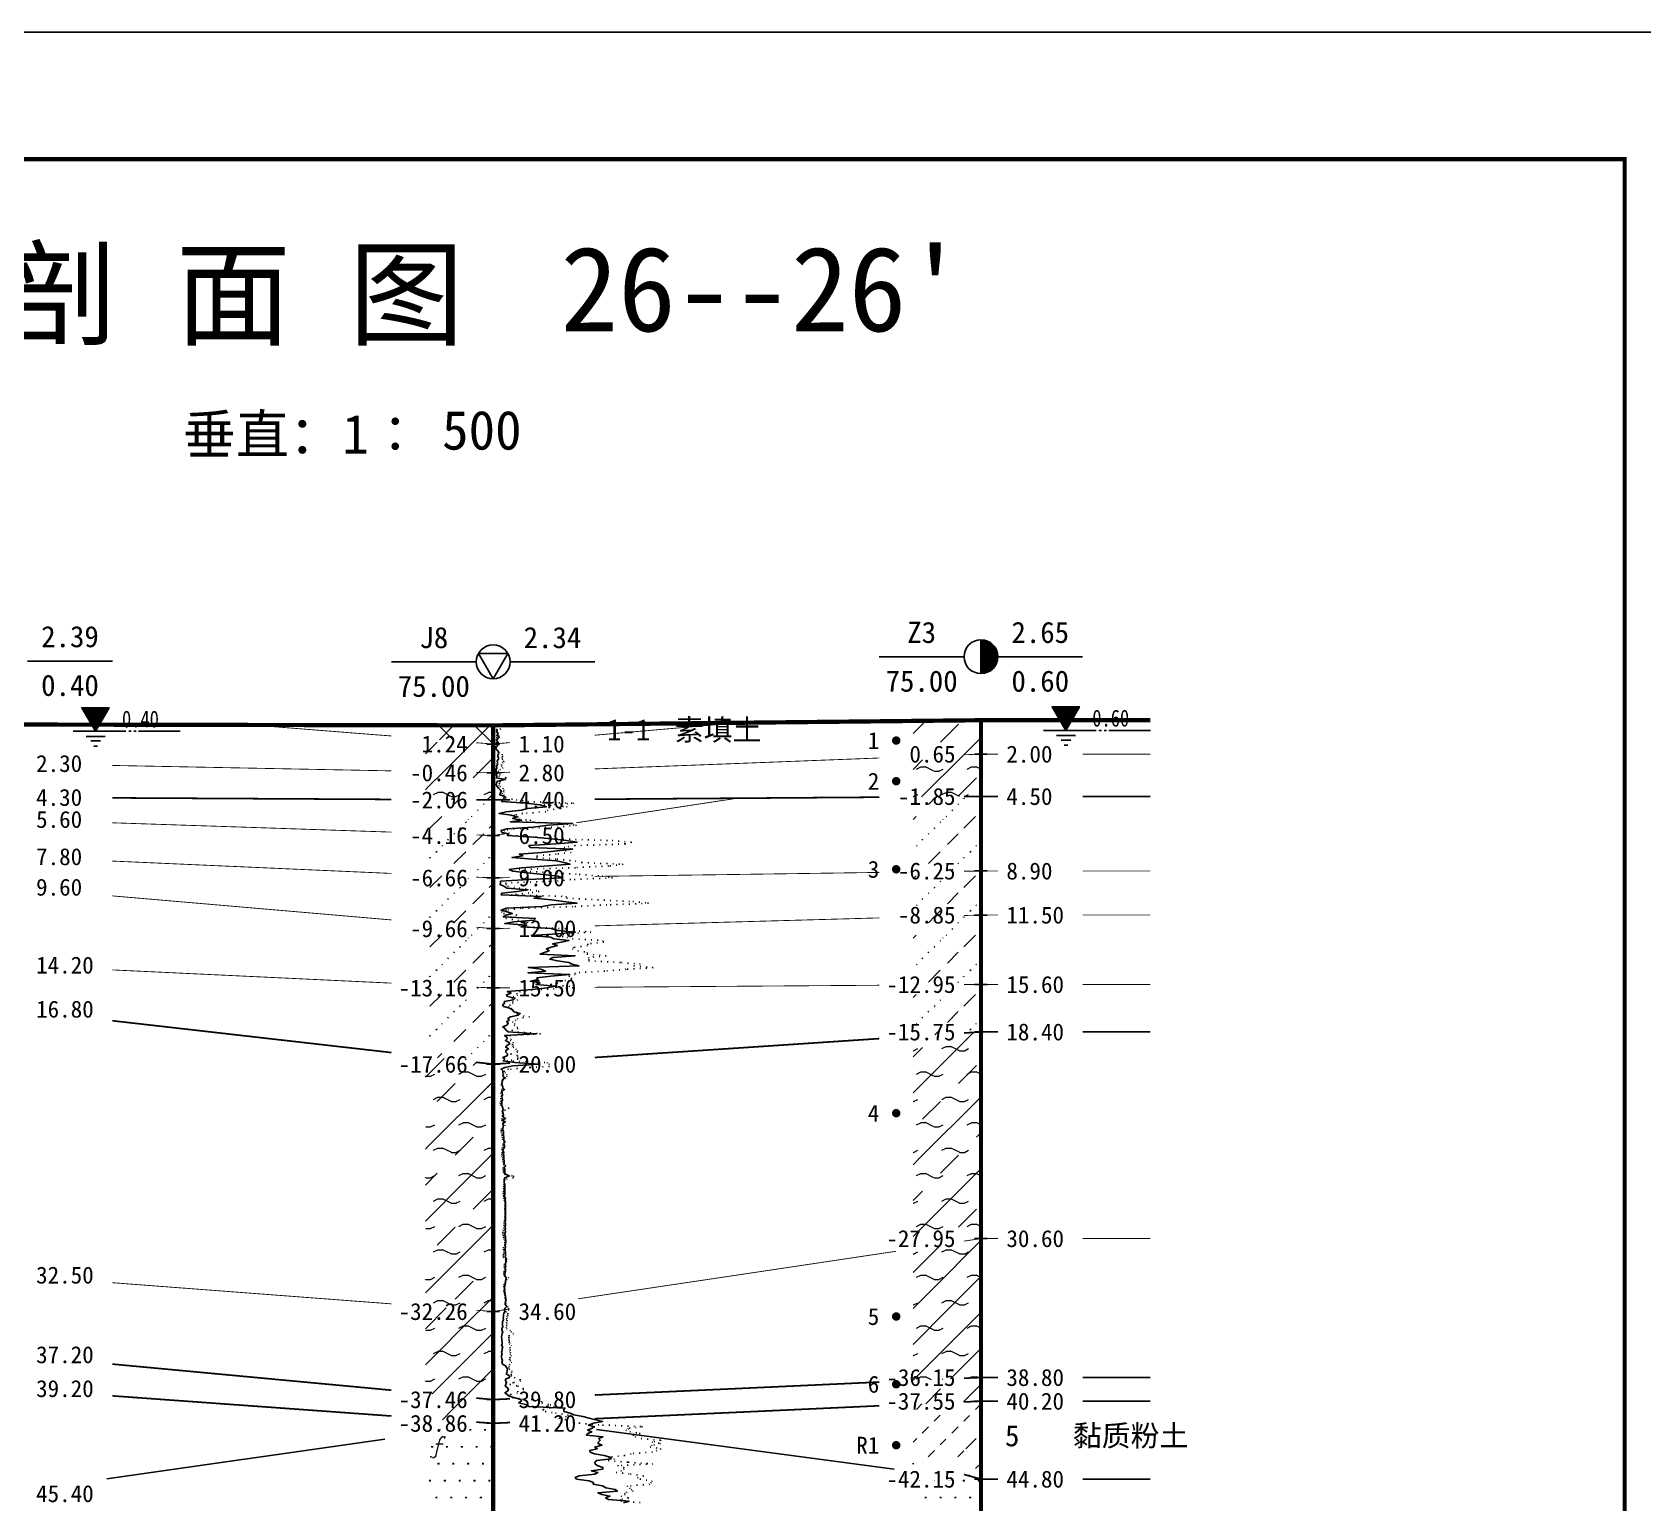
# Model space of a CAD drawing. Extents: x -37 to 3540, y -1485 to 297.
# Drawn here: x 1014.7 to 1204.7, y -1064.6 to -891 of the extents above; entities that cross this region are included whole.
import ezdxf
from ezdxf.enums import TextEntityAlignment as Align

# ---------------------------------------------------------------- set-up
doc = ezdxf.new("R2010")
doc.units = 0
doc.linetypes.add('DOT', pattern=[6.35, 0, -6.35])
doc.layers.get('0').update_dxf_attribs({"linetype": 'CONTINUOUS'})
for name, color, linetype in [('CURVE', 200, 'CONTINUOUS'), ('FRAME', 7, 'CONTINUOUS'), ('HOLE', 41, 'CONTINUOUS'), ('SAMPLE', 1, 'CONTINUOUS'), ('STRATUM', 241, 'CONTINUOUS')]:
    doc.layers.add(name, color=color, linetype=linetype)
doc.layers.add('HATCH', color=7, linetype='CONTINUOUS', lineweight=13)
doc.styles.add('ST', font='')
doc.styles.get('ST').set_extended_font_data('SimSun')
pattern_1 = [(45, (802.61, -1188), (-4.24264, 4.24264), [10, 0]), (45, (803.671, -1191.182), (-2.12132, 6.36396), [3, -3])]
pattern_2 = [(45, (802.61, -1188), (-4.24264, 4.24264), [10, 0]), (45, (803.671, -1191.182), (-2.12132, 6.36396), [3, -3]), (26.565, (803.6844, -1188.2536), (5.999823, 5.999812), [0.567, -12.849]), (0, (803.1174, -1188.2536), (0, 6), [0.567, -5.433]), (26.565, (801.029, -1188), (5.999823, 5.999812), [0.567, -12.849]), (0, (801.536, -1187.7464), (0, 6), [0.567, -5.433]), (153.435, (803.1174, -1188.2536), (-5.999818, -5e-06), [1.134, -12.2826]), (26.565, (806.6844, -1185.2536), (5.999823, 5.999812), [0.567, -12.849]), (0, (806.1174, -1185.2536), (0, 6), [0.567, -5.433]), (26.565, (804.029, -1185), (5.999823, 5.999812), [0.567, -12.849]), (0, (804.536, -1184.7464), (0, 6), [0.567, -5.433]), (153.435, (806.1174, -1185.2536), (-5.999818, -5e-06), [1.134, -12.2826])]
pattern_3 = [(45, (802.61, -1188), (-7e-07, 6.99998), [1.97196, -7.92754]), (45, (805.423, -1185.171), (-7e-07, 6.99998), [1.99367, -7.90583]), (45, (807.6777, -1182.918), (-7e-07, 6.99998), [1.81361, -8.08588]), (26.56505, (802.6102, -1184.5), (7, 7), [0.0965, -15.55598]), (36.8699, (803.3102, -1183.8), (7, 7), [0.19775, -34.80225]), (315, (806.11, -1181.024), (6.99998, 1e-06), [0.03305, -9.86644]), (26.56505, (806.1102, -1188), (7, 7), [0.14475, -15.50773]), (26.56505, (806.8102, -1187.3), (7, 7), [0.10528, -15.5472]), (90, (807.16, -1186.95), (-7, -5e-07), [0.02877, -6.97123]), (26.56505, (807.5102, -1186.6), (7, 7), [0.09101, -31.21394]), (36.8699, (808.2102, -1185.9), (7, 7), [0.11069, -34.88931]), (45, (808.91, -1185.2), (-2e-07, 6.99998), [0.10911, -9.79038]), (315, (809.5244, -1184.452), (6.99998, 1e-06), [0.03305, -9.86644]), (36.8699, (804.0102, -1183.1), (7, 7), [0.10224, -34.89776]), (53.1301, (804.7102, -1182.4), (14, 21), [0.13438, -34.86562]), (53.1301, (805.4102, -1181.7), (14, 21), [0.12625, -34.87375])]
pattern_4 = [(45, (802.6102, -1188), (-2.12132, 2.12132), [10, 0]), (26.565, (803.6844, -1188.2536), (5.999823, 5.999812), [0.567, -12.849]), (0, (803.1174, -1188.2536), (0, 6), [0.567, -5.433]), (26.565, (801.029, -1188), (5.999823, 5.999812), [0.567, -12.849]), (0, (801.536, -1187.7464), (0, 6), [0.567, -5.433]), (153.435, (803.1174, -1188.2536), (-5.999818, -5e-06), [1.134, -12.2826]), (26.565, (806.6844, -1185.2536), (5.999823, 5.999812), [0.567, -12.849]), (0, (806.1174, -1185.2536), (0, 6), [0.567, -5.433]), (26.565, (804.029, -1185), (5.999823, 5.999812), [0.567, -12.849]), (0, (804.536, -1184.7464), (0, 6), [0.567, -5.433]), (153.435, (806.1174, -1185.2536), (-5.999818, -5e-06), [1.134, -12.2826])]
pattern_5 = [(82.875, (801.7756, -1189.206), (0.0003693, 10.0001764), [0.0893, -80.5337]), (143.13, (801.8767, -1189.2818), (-29.999964, 20.000054), [0.12627, -49.87373]), (172.875, (802.0538, -1189.304), (-70.0002457, 9.9996603), [0.17857, -80.44443]), (206.565, (802.2323, -1189.2147), (-9.999705, -9.999687), [0.19954, -22.16046]), (243.435, (802.3215, -1189.0363), (9e-06, -9.999696), [0.19954, -22.16146]), (255.964, (802.4108, -1188.679), (-0.0002, -9.999501), [0.36813, -40.86287]), (255.964, (802.7209, -1187.439), (-0.0002, -9.999501), [1.27838, -39.95262]), (255.964, (802.7894, -1187.165), (-0.0002, -9.999501), [0.28235, -40.94865]), (216.87, (802.9796, -1186.9108), (-9.999982, -10.000018), [0.12627, -49.87373]), (243.435, (802.8786, -1186.9865), (9e-06, -9.999696), [0.19954, -22.16146]), (206.565, (803.158, -1186.8215), (-9.999705, -9.999687), [0.19954, -22.16046]), (172.875, (803.3353, -1186.8437), (-70.0002457, 9.9996603), [0.17857, -80.44443]), (143.13, (803.4363, -1186.9194), (-29.999964, 20.000054), [0.12627, -49.87373]), (82.875, (803.4252, -1187.008), (0.0003693, 10.0001764), [0.0893, -80.5337]), (0, (802.281, -1187.66), (0, 10), [0.89286, -9.10714]), (0, (802.6352, -1188), (1, 2), [0, -1.75]), (0, (802.6102, -1187.975), (1, 2), [0, -1.75]), (0, (802.6102, -1188), (1, 2), [0, -1.75]), (0, (802.5852, -1188), (1, 2), [0, -1.75]), (0, (802.6102, -1188.025), (1, 2), [0, -1.75])]

# ---------------------------------------------------------------- blocks, each defined once
blk = doc.blocks.new('图头_剖面图A3')
at = {"style": 'ST'}
for s, height, p in [('工 程 地 质 剖 面 图', 10, (-15.09, 10.79)), ('比例尺：水平：1∶            垂直：1∶', 4.6, (-11.5, -5.76))]:
    blk.add_text(s, height=height, dxfattribs=at).set_placement(p, align=Align.MIDDLE_CENTER)
for tag, height, p in [('01_剖面号', 10, (64.41, 11.39)), ('02_横向比例', 4.6, (-18.82, -5.99)), ('03＿纵向比例', 4.6, (50.43, -5.28))]:
    blk.add_attdef(tag, text='', height=height, dxfattribs=at).set_placement(p, align=Align.MIDDLE_LEFT)
blk = doc.blocks.new('H_cpt_hole')
for p, q in [((-1.73, 1), (1.73, 1)), ((0, -2), (-1.73, 1)), ((1.73, 1), (0, -2))]:
    blk.add_line(p, q)
blk.add_circle((0, 0), 2)
blk = doc.blocks.new('H_sam_hole')
blk.add_line((0, 2), (0, -2))
at = {"const_width": 2}
blk.add_lwpolyline([(0, -1, 0.414214), (1, 0, 0.414214), (0, 1, 1)], format="xyb", dxfattribs=at)
blk.add_circle((0, 0), 2)
blk = doc.blocks.new('SampleSoilUndisturbed')
at = {"const_width": 0.5}
blk.add_lwpolyline([(-0.25, 0, 1), (0.25, 0, 1)], format="xyb", close=True, dxfattribs=at)
blk = doc.blocks.new('Gwl')
blk.add_lwpolyline([(0, 0, 0, 3.22, 0), (0, 2.79, 3.22, 3.22, 0)], format="xyseb")
blk.add_lwpolyline([(0, 0), (1.61, 2.79), (-1.61, 2.79)], close=True)
for points in [[(-2.63, 0), (3.61, 0)], [(3.93, 0), (4.21, 0)], [(4.53, 0), (4.8, 0)], [(5.09, 0), (9.99, 0)], [(-1.09, -0.61), (1.16, -0.61)], [(-0.54, -1.14), (0.61, -1.14)], [(-0.19, -1.74), (0.26, -1.74)]]:
    blk.add_lwpolyline(points)
at = {"style": 'ST', "width": 0.8}
blk.add_attdef('*GWL', (3.14, 0.45), '', height=2, dxfattribs=at)

msp = doc.modelspace()

# ---------------------------------------------------------------- hatches: boundary and pattern name
at = {"layer": 'HATCH'}
h = msp.add_hatch(dxfattribs=at)
h.set_pattern_fill('STT', color=50, style=0)
h.set_pattern_definition([(45, (802.6102, -1188), (-2.12132, 2.12132), [10, 0]), (135, (802.6102, -1188), (-2.12132, -2.12132), [10, 0])])
h.paths.add_polyline_path([(1069.07, -972.84), (1061.07, -972.83), (1061.07, -974.41), (1069.07, -975.04)])
h.paths.add_polyline_path([(1059.87, -976.53), (1066.56, -976.53), (1066.56, -973.61), (1059.87, -973.61)], flags=9)
h = msp.add_hatch(dxfattribs=at)
h.set_pattern_fill('FZNT', color=32, style=0)
h.set_pattern_definition(pattern_1)
h.paths.add_polyline_path([(1126.64, -972.23), (1118.64, -972.32), (1118.64, -976.54), (1126.64, -976.23)])
h.paths.add_polyline_path([(1117.43, -977.72), (1124.13, -977.72), (1124.13, -974.79), (1117.43, -974.79)], flags=9)
h = msp.add_hatch(dxfattribs=at)
h.set_pattern_fill('FZNT', color=32, style=0)
h.set_pattern_definition(pattern_1)
h.paths.add_polyline_path([(1069.07, -975.04), (1061.07, -974.41), (1061.07, -978.29), (1069.07, -978.44)])
h.paths.add_polyline_path([(1058.43, -979.93), (1066.56, -979.93), (1066.56, -977), (1058.43, -977)], flags=9)
h.paths.add_polyline_path([(1059.87, -976.53), (1066.56, -976.53), (1066.56, -973.61), (1059.87, -973.61)], flags=9)
h = msp.add_hatch(dxfattribs=at)
h.set_pattern_fill('YNFNT', color=251, style=0)
h.set_pattern_definition(pattern_2)
h.paths.add_polyline_path([(1126.64, -976.23), (1118.64, -976.54), (1118.64, -981.29), (1126.64, -981.23)])
h.paths.add_polyline_path([(1116, -982.72), (1124.13, -982.72), (1124.13, -979.79), (1116, -979.79)], flags=9)
h.paths.add_polyline_path([(1117.43, -977.72), (1124.13, -977.72), (1124.13, -974.79), (1117.43, -974.79)], flags=9)
h = msp.add_hatch(dxfattribs=at)
h.set_pattern_fill('YNFNT', color=251, style=0)
h.set_pattern_definition(pattern_2)
h.paths.add_polyline_path([(1069.07, -978.44), (1061.07, -978.29), (1061.07, -981.6), (1069.07, -981.64)])
h.paths.add_polyline_path([(1058.43, -983.13), (1066.56, -983.13), (1066.56, -980.2), (1058.43, -980.2)], flags=9)
h.paths.add_polyline_path([(1058.43, -979.93), (1066.56, -979.93), (1066.56, -977), (1058.43, -977)], flags=9)
h = msp.add_hatch(dxfattribs=at)
h.set_pattern_fill('SZFT', color=52, style=0)
h.set_pattern_definition(pattern_3)
h.paths.add_polyline_path([(1069.07, -981.64), (1061.07, -981.6), (1061.07, -985.58), (1069.07, -985.84)])
h.paths.add_polyline_path([(1058.43, -987.33), (1066.56, -987.33), (1066.56, -984.4), (1058.43, -984.4)], flags=9)
h.paths.add_polyline_path([(1058.43, -983.13), (1066.56, -983.13), (1066.56, -980.2), (1058.43, -980.2)], flags=9)
h = msp.add_hatch(dxfattribs=at)
h.set_pattern_fill('SZFT', color=52, style=0)
h.set_pattern_definition(pattern_3)
h.paths.add_polyline_path([(1126.64, -981.23), (1118.64, -981.29), (1118.64, -990.14), (1126.64, -990.03)])
h.paths.add_polyline_path([(1116, -991.52), (1124.13, -991.52), (1124.13, -988.59), (1116, -988.59)], flags=9)
h.paths.add_polyline_path([(1116, -982.72), (1124.13, -982.72), (1124.13, -979.79), (1116, -979.79)], flags=9)
h = msp.add_hatch(dxfattribs=at)
h.set_pattern_fill('SZFT', color=52, style=0)
h.set_pattern_definition(pattern_3)
h.paths.add_polyline_path([(1069.07, -985.84), (1061.07, -985.58), (1061.07, -990.49), (1069.07, -990.84)])
h.paths.add_polyline_path([(1058.43, -992.33), (1066.56, -992.33), (1066.56, -989.4), (1058.43, -989.4)], flags=9)
h.paths.add_polyline_path([(1058.43, -987.33), (1066.56, -987.33), (1066.56, -984.4), (1058.43, -984.4)], flags=9)
h = msp.add_hatch(dxfattribs=at)
h.set_pattern_fill('SZFT', color=52, style=0)
h.set_pattern_definition(pattern_3)
h.paths.add_polyline_path([(1069.07, -990.84), (1061.07, -990.49), (1061.07, -996.15), (1069.07, -996.84)])
h.paths.add_polyline_path([(1058.43, -998.33), (1066.56, -998.33), (1066.56, -995.4), (1058.43, -995.4)], flags=9)
h.paths.add_polyline_path([(1058.43, -992.33), (1066.56, -992.33), (1066.56, -989.4), (1058.43, -989.4)], flags=9)
h = msp.add_hatch(dxfattribs=at)
h.set_pattern_fill('SZFT', color=52, style=0)
h.set_pattern_definition(pattern_3)
h.paths.add_polyline_path([(1126.64, -990.03), (1118.64, -990.14), (1118.64, -995.45), (1126.64, -995.23)])
h.paths.add_polyline_path([(1116, -996.72), (1124.13, -996.72), (1124.13, -993.79), (1116, -993.79)], flags=9)
h.paths.add_polyline_path([(1116, -991.52), (1124.13, -991.52), (1124.13, -988.59), (1116, -988.59)], flags=9)
h = msp.add_hatch(dxfattribs=at)
h.set_pattern_fill('SZFT', color=52, style=0)
h.set_pattern_definition(pattern_3)
h.paths.add_polyline_path([(1126.64, -995.23), (1118.64, -995.45), (1118.64, -1003.49), (1126.64, -1003.43)])
h.paths.add_polyline_path([(1114.57, -1004.92), (1124.13, -1004.92), (1124.13, -1001.99), (1114.57, -1001.99)], flags=9)
h.paths.add_polyline_path([(1116, -996.72), (1124.13, -996.72), (1124.13, -993.79), (1116, -993.79)], flags=9)
h = msp.add_hatch(dxfattribs=at)
h.set_pattern_fill('SZFT', color=52, style=0)
h.set_pattern_definition(pattern_3)
h.paths.add_polyline_path([(1069.07, -996.84), (1061.07, -996.15), (1061.07, -1003.46), (1069.07, -1003.84)])
h.paths.add_polyline_path([(1057, -1005.33), (1066.56, -1005.33), (1066.56, -1002.4), (1057, -1002.4)], flags=9)
h.paths.add_polyline_path([(1058.43, -998.33), (1066.56, -998.33), (1066.56, -995.4), (1058.43, -995.4)], flags=9)
h = msp.add_hatch(dxfattribs=at)
h.set_pattern_fill('SZFT', color=52, style=0)
h.set_pattern_definition(pattern_3)
h.paths.add_polyline_path([(1069.07, -1003.84), (1061.07, -1003.46), (1061.07, -1011.93), (1069.07, -1012.84)])
h.paths.add_polyline_path([(1057, -1014.33), (1066.56, -1014.33), (1066.56, -1011.4), (1057, -1011.4)], flags=9)
h.paths.add_polyline_path([(1057, -1005.33), (1066.56, -1005.33), (1066.56, -1002.4), (1057, -1002.4)], flags=9)
h = msp.add_hatch(dxfattribs=at)
h.set_pattern_fill('SZFT', color=52, style=0)
h.set_pattern_definition(pattern_3)
h.paths.add_polyline_path([(1126.64, -1003.43), (1118.64, -1003.49), (1118.64, -1009.56), (1126.64, -1009.03)])
h.paths.add_polyline_path([(1114.58, -1010.52), (1124.13, -1010.52), (1124.13, -1007.6), (1114.58, -1007.6)], flags=9)
h.paths.add_polyline_path([(1114.57, -1004.92), (1124.13, -1004.92), (1124.13, -1001.99), (1114.57, -1001.99)], flags=9)
h = msp.add_hatch(dxfattribs=at)
h.set_pattern_fill('YNFNT', color=251, style=0)
h.set_pattern_definition(pattern_2)
h.paths.add_polyline_path([(1126.64, -1009.03), (1118.64, -1009.56), (1118.64, -1034.63), (1126.64, -1033.43)])
h.paths.add_polyline_path([(1114.57, -1034.92), (1124.13, -1034.92), (1124.13, -1031.99), (1114.57, -1031.99)], flags=9)
h.paths.add_polyline_path([(1114.58, -1010.52), (1124.13, -1010.52), (1124.13, -1007.6), (1114.58, -1007.6)], flags=9)
h = msp.add_hatch(dxfattribs=at)
h.set_pattern_fill('YNFNT', color=251, style=0)
h.set_pattern_definition(pattern_2)
h.paths.add_polyline_path([(1069.07, -1012.84), (1061.07, -1011.93), (1061.07, -1041.44), (1069.07, -1042.04)])
h.paths.add_polyline_path([(1057, -1043.53), (1066.56, -1043.53), (1066.56, -1040.6), (1057, -1040.6)], flags=9)
h.paths.add_polyline_path([(1057, -1014.33), (1066.56, -1014.33), (1066.56, -1011.4), (1057, -1011.4)], flags=9)
h = msp.add_hatch(dxfattribs=at)
h.set_pattern_fill('YNNT', color=251, style=0)
h.set_pattern_definition(pattern_4)
h.paths.add_polyline_path([(1126.64, -1033.43), (1118.64, -1034.63), (1118.64, -1050.19), (1126.64, -1049.83)])
h.paths.add_polyline_path([(1114.57, -1051.32), (1124.13, -1051.32), (1124.13, -1048.39), (1114.57, -1048.39)], flags=9)
h.paths.add_polyline_path([(1114.57, -1034.92), (1124.13, -1034.92), (1124.13, -1031.99), (1114.57, -1031.99)], flags=9)
h = msp.add_hatch(dxfattribs=at)
h.set_pattern_fill('YNNT', color=251, style=0)
h.set_pattern_definition(pattern_4)
h.paths.add_polyline_path([(1069.07, -1042.04), (1061.07, -1041.44), (1061.07, -1051.7), (1069.07, -1052.44)])
h.paths.add_polyline_path([(1057, -1053.93), (1066.56, -1053.93), (1066.56, -1051), (1057, -1051)], flags=9)
h.paths.add_polyline_path([(1057, -1043.53), (1066.56, -1043.53), (1066.56, -1040.6), (1057, -1040.6)], flags=9)
h = msp.add_hatch(dxfattribs=at)
h.set_pattern_fill('FZNT', color=32, style=0)
h.set_pattern_definition(pattern_1)
h.paths.add_polyline_path([(1126.64, -1049.83), (1118.64, -1050.19), (1118.64, -1052.99), (1126.64, -1052.63)])
h.paths.add_polyline_path([(1114.57, -1054.12), (1124.13, -1054.12), (1124.13, -1051.19), (1114.57, -1051.19)], flags=9)
h.paths.add_polyline_path([(1114.57, -1051.32), (1124.13, -1051.32), (1124.13, -1048.39), (1114.57, -1048.39)], flags=9)
h = msp.add_hatch(dxfattribs=at)
h.set_pattern_fill('FZNT', color=32, style=0)
h.set_pattern_definition(pattern_1)
h.paths.add_polyline_path([(1069.07, -1052.44), (1061.07, -1051.7), (1061.07, -1054.67), (1069.07, -1055.24)])
h.paths.add_polyline_path([(1057, -1056.73), (1066.56, -1056.73), (1066.56, -1053.8), (1057, -1053.8)], flags=9)
h.paths.add_polyline_path([(1057, -1053.93), (1066.56, -1053.93), (1066.56, -1051), (1057, -1051)], flags=9)
h = msp.add_hatch(dxfattribs=at)
h.set_pattern_fill('NZFT', color=52, style=0)
h.set_pattern_definition([(45, (802.61, -1188), (-6e-07, 6.99998), [0.9473, -8.9522]), (45, (804.01, -1186.6), (-6e-07, 6.99998), [0.9869, -8.9126]), (45, (805.41, -1185.2), (-6e-07, 6.99998), [1.06018, -8.83931]), (45, (806.81, -1183.8), (-6e-07, 6.99998), [0.94918, -8.95032]), (45, (808.21, -1182.4), (-6e-07, 6.99998), [1.0365, -8.863]), (45, (806.11, -1188), (-6e-07, 6.99998), [1.01335, -8.88615]), (45, (807.51, -1186.6), (-6e-07, 6.99998), [1.07896, -12.12037]), (45, (808.91, -1185.2), (-6e-07, 6.99998), [0.99882, -8.90067]), (45, (803.31, -1183.8), (-4e-07, 6.99998), [1.05533, -8.84416]), (45, (804.71, -1182.4), (-4e-07, 6.99998), [1.0365, -8.863])])
h.paths.add_polyline_path([(1126.64, -1052.63), (1118.64, -1052.99), (1118.64, -1059.64), (1126.64, -1061.83)])
h.paths.add_polyline_path([(1123.74, -1058.74), (1139.69, -1058.74), (1139.69, -1053.8), (1123.74, -1053.8)], flags=9)
h.paths.add_polyline_path([(1114.58, -1063.32), (1124.13, -1063.32), (1124.13, -1060.4), (1114.58, -1060.4)], flags=9)
h.paths.add_polyline_path([(1114.57, -1054.12), (1124.13, -1054.12), (1124.13, -1051.19), (1114.57, -1051.19)], flags=9)
h = msp.add_hatch(dxfattribs=at)
h.set_pattern_fill('FS', color=142, style=0)
h.set_pattern_definition(pattern_5)
h.paths.add_polyline_path([(1069.07, -1055.24), (1061.07, -1054.67), (1061.07, -1078.93), (1069.07, -1078.24)])
h.paths.add_polyline_path([(1057, -1079.73), (1066.56, -1079.73), (1066.56, -1076.8), (1057, -1076.8)], flags=9)
h.paths.add_polyline_path([(1057, -1056.73), (1066.56, -1056.73), (1066.56, -1053.8), (1057, -1053.8)], flags=9)
h = msp.add_hatch(dxfattribs=at)
h.set_pattern_fill('FS', color=142, style=0)
h.set_pattern_definition(pattern_5)
h.paths.add_polyline_path([(1126.64, -1061.83), (1118.64, -1059.64), (1118.64, -1078.23), (1126.64, -1078.23)])
h.paths.add_polyline_path([(1114.57, -1079.72), (1124.13, -1079.72), (1124.13, -1076.79), (1114.57, -1076.79)], flags=9)
h.paths.add_polyline_path([(1114.58, -1063.32), (1124.13, -1063.32), (1124.13, -1060.4), (1114.58, -1060.4)], flags=9)

# ---------------------------------------------------------------- linework, layer by layer
at = {"layer": 'CURVE', "color": 30, "linetype": 'Continuous'}
msp.add_lwpolyline([(1069.54, -973.24), (1069.48, -973.44), (1069.53, -973.64), (1069.68, -973.84), (1069.49, -974.04), (1069.81, -974.24), (1069.63, -974.44), (1069.45, -974.64), (1069.64, -974.84), (1069.8, -975.04), (1069.58, -975.24), (1069.28, -975.44), (1069.4, -975.64), (1069.61, -975.84), (1069.72, -976.04), (1069.69, -976.24), (1069.59, -976.44), (1069.72, -976.64), (1069.71, -976.84), (1069.56, -977.04), (1069.6, -977.24), (1069.58, -977.44), (1069.47, -977.64), (1069.51, -977.84), (1069.43, -978.04), (1069.41, -978.24), (1069.55, -978.44), (1069.43, -978.64), (1069.5, -978.84), (1069.46, -979.04), (1070.52, -979.24), (1069.58, -979.44), (1069.47, -979.64), (1069.44, -979.84), (1069.53, -980.04), (1069.71, -980.24), (1069.91, -980.44), (1070.04, -980.64), (1069.9, -980.84), (1069.86, -981.04), (1070.43, -981.24), (1070.33, -981.44), (1070.27, -981.64), (1070.09, -981.84), (1072.9, -982.04), (1074.62, -982.24), (1075.35, -982.44), (1073.13, -982.64), (1072.42, -982.84), (1070.62, -983.04), (1069.78, -983.24), (1071.2, -983.44), (1071.88, -983.64), (1071.36, -983.84), (1072.44, -984.04), (1071.11, -984.24), (1078.46, -984.44), (1075.61, -984.64), (1073.81, -984.84), (1070.67, -985.04), (1070.01, -985.24), (1070.04, -985.44), (1070.84, -985.64), (1070.74, -985.84), (1073.85, -986.04), (1075.96, -986.24), (1077.74, -986.44), (1078.97, -986.64), (1076.47, -986.84), (1073.3, -987.04), (1073.45, -987.24), (1078.47, -987.44), (1076.63, -987.64), (1074.77, -987.84), (1072.17, -988.04), (1072.57, -988.24), (1071.28, -988.44), (1073.74, -988.64), (1076.56, -988.84), (1077.43, -989.04), (1078.15, -989.24), (1075.59, -989.44), (1072.42, -989.64), (1070.97, -989.84), (1071.41, -990.04), (1073.07, -990.24), (1074.97, -990.44), (1076.69, -990.64), (1077.27, -990.84), (1073.28, -991.04), (1069.94, -991.24), (1069.93, -991.44), (1069.89, -991.64), (1070.32, -991.84), (1070.68, -992.04), (1073.17, -992.24), (1071.91, -992.44), (1070.11, -992.64), (1070.01, -992.84), (1074.77, -993.04), (1073.9, -993.24), (1075.96, -993.44), (1077.37, -993.64), (1078.97, -993.84), (1075.97, -994.04), (1074.84, -994.24), (1070.61, -994.44), (1070.01, -994.64), (1070.71, -994.84), (1071.33, -995.04), (1070.56, -995.24), (1070.26, -995.44), (1074.05, -995.64), (1073.87, -995.84), (1071.51, -996.04), (1070.44, -996.24), (1073.01, -996.44), (1072.37, -996.64), (1075.93, -996.84), (1076.7, -997.04), (1078.76, -997.24), (1076.68, -997.44), (1073.56, -997.64), (1075.82, -997.84), (1076.23, -998.04), (1078.03, -998.24), (1077.09, -998.44), (1076.09, -998.64), (1076.66, -998.84), (1075.91, -999.04), (1075.35, -999.24), (1075.67, -999.44), (1075.09, -999.64), (1074.6, -999.84), (1078.74, -1000.04), (1076.1, -1000.24), (1075.75, -1000.44), (1076.67, -1000.64), (1077.99, -1000.84), (1078.38, -1001.04), (1079.22, -1001.24), (1073.23, -1001.44), (1074.69, -1001.64), (1075.25, -1001.84), (1073.19, -1002.04), (1078.1, -1002.24), (1075.87, -1002.44), (1074.24, -1002.64), (1074.35, -1002.84), (1073.47, -1003.04), (1074.61, -1003.24), (1074.11, -1003.44), (1076.41, -1003.64), (1075.43, -1003.84), (1073.66, -1004.04), (1070.74, -1004.24), (1071.18, -1004.44), (1070.64, -1004.64), (1070.76, -1004.84), (1071.66, -1005.04), (1071.47, -1005.24), (1070.38, -1005.44), (1070.42, -1005.64), (1070.19, -1005.84), (1070.34, -1006.04), (1071, -1006.24), (1071.37, -1006.44), (1071.53, -1006.64), (1072.27, -1006.84), (1072.06, -1007.04), (1071.1, -1007.24), (1070.82, -1007.44), (1070.95, -1007.64), (1070.68, -1007.84), (1070.85, -1008.04), (1070.68, -1008.24), (1070.2, -1008.44), (1070.45, -1008.64), (1070.59, -1008.84), (1070.83, -1009.04), (1074.15, -1009.24), (1070.42, -1009.44), (1070.7, -1009.64), (1070.74, -1009.84), (1070.51, -1010.04), (1070.9, -1010.24), (1071.03, -1010.44), (1070.7, -1010.64), (1070.55, -1010.84), (1070.89, -1011.04), (1070.57, -1011.24), (1070.56, -1011.44), (1070.79, -1011.64), (1070.7, -1011.84), (1070.21, -1012.04), (1070.43, -1012.24), (1070.24, -1012.44), (1071.64, -1012.64), (1074.45, -1012.84), (1071.4, -1013.04), (1070.45, -1013.24), (1070, -1013.44), (1070.22, -1013.64), (1070.2, -1013.84), (1070.24, -1014.04), (1070.23, -1014.24), (1070.45, -1014.44), (1070.2, -1014.64), (1070.12, -1014.84), (1070.15, -1015.04), (1070.11, -1015.24), (1070.16, -1015.44), (1070.2, -1015.64), (1070.42, -1015.84), (1070.07, -1016.04), (1070.12, -1016.24), (1070.16, -1016.44), (1070.11, -1016.64), (1070.14, -1016.84), (1070.17, -1017.04), (1070.11, -1017.24), (1070.09, -1017.44), (1070.09, -1017.64), (1070.13, -1017.84), (1070.23, -1018.04), (1070.25, -1018.24), (1070.13, -1018.44), (1070.24, -1018.64), (1070.28, -1018.84), (1070.2, -1019.04), (1070.53, -1019.24), (1070.15, -1019.44), (1070.51, -1019.64), (1070.21, -1019.84), (1070.24, -1020.04), (1070.26, -1020.24), (1070.2, -1020.44), (1070.23, -1020.64), (1070.29, -1020.84), (1070.28, -1021.04), (1070.31, -1021.24), (1070.35, -1021.44), (1070.32, -1021.64), (1070.35, -1021.84), (1070.48, -1022.04), (1070.29, -1022.24), (1070.41, -1022.44), (1070.42, -1022.64), (1070.31, -1022.84), (1070.19, -1023.04), (1070.35, -1023.24), (1070.31, -1023.44), (1070.32, -1023.64), (1070.34, -1023.84), (1070.35, -1024.04), (1070.37, -1024.24), (1070.37, -1024.44), (1070.37, -1024.64), (1070.55, -1024.84), (1070.39, -1025.04), (1070.43, -1025.24), (1070.43, -1025.44), (1070.43, -1025.64), (1070.43, -1025.84), (1071, -1026.04), (1070.46, -1026.24), (1070.38, -1026.44), (1070.37, -1026.64), (1070.39, -1026.84), (1070.43, -1027.04), (1070.45, -1027.24), (1070.44, -1027.44), (1070.45, -1027.64), (1070.43, -1027.84), (1070.45, -1028.04), (1070.44, -1028.24), (1070.39, -1028.44), (1070.52, -1028.64), (1070.45, -1028.84), (1070.53, -1029.04), (1070.53, -1029.24), (1070.52, -1029.44), (1070.51, -1029.64), (1070.52, -1029.84), (1070.52, -1030.04), (1070.54, -1030.24), (1070.54, -1030.44), (1070.54, -1030.64), (1070.51, -1030.84), (1070.52, -1031.04), (1070.51, -1031.24), (1070.49, -1031.44), (1070.52, -1031.64), (1070.53, -1031.84), (1070.48, -1032.04), (1070.53, -1032.24), (1070.48, -1032.44), (1070.51, -1032.64), (1070.45, -1032.84), (1070.5, -1033.04), (1070.52, -1033.24), (1070.54, -1033.44), (1070.58, -1033.64), (1070.58, -1033.84), (1070.52, -1034.04), (1070.5, -1034.24), (1070.52, -1034.44), (1070.5, -1034.64), (1070.5, -1034.84), (1070.53, -1035.04), (1070.51, -1035.24), (1070.52, -1035.44), (1070.49, -1035.64), (1070.66, -1035.84), (1070.55, -1036.04), (1070.55, -1036.24), (1070.48, -1036.44), (1070.55, -1036.64), (1070.5, -1036.84), (1070.54, -1037.04), (1070.54, -1037.24), (1070.5, -1037.44), (1070.45, -1037.64), (1070.43, -1037.84), (1070.62, -1038.04), (1070.56, -1038.24), (1070.54, -1038.44), (1070.51, -1038.64), (1070.49, -1038.84), (1070.46, -1039.04), (1070.42, -1039.24), (1070.43, -1039.44), (1070.37, -1039.64), (1070.49, -1039.84), (1070.45, -1040.04), (1070.54, -1040.24), (1070.49, -1040.44), (1070.56, -1040.64), (1070.54, -1040.84), (1070.47, -1041.04), (1070.48, -1041.24), (1070.68, -1041.44), (1070.49, -1041.64), (1070.39, -1041.84), (1070.49, -1042.04), (1070.32, -1042.24), (1070.31, -1042.44), (1070.28, -1042.64), (1070.27, -1042.84), (1070.29, -1043.04), (1070.16, -1043.24), (1070.18, -1043.44), (1070.16, -1043.64), (1070.23, -1043.84), (1070.1, -1044.04), (1070.11, -1044.24), (1070.21, -1044.44), (1070.15, -1044.64), (1070.1, -1044.84), (1070.06, -1045.04), (1070.11, -1045.24), (1070.09, -1045.44), (1070.14, -1045.64), (1070.12, -1045.84), (1070.07, -1046.04), (1070.2, -1046.24), (1070.12, -1046.44), (1070.12, -1046.64), (1070.05, -1046.84), (1070.12, -1047.04), (1070.06, -1047.24), (1070.07, -1047.44), (1070.08, -1047.64), (1070.16, -1047.84), (1070.1, -1048.04), (1070.16, -1048.24), (1070.53, -1048.44), (1070.64, -1048.64), (1070.77, -1048.84), (1070.74, -1049.04), (1070.68, -1049.24), (1070.64, -1049.44), (1071.01, -1049.64), (1071, -1049.84), (1070.52, -1050.04), (1070.51, -1050.24), (1070.66, -1050.44), (1070.58, -1050.64), (1070.5, -1050.84), (1070.76, -1051.04), (1070.9, -1051.24), (1070.76, -1051.44), (1070.46, -1051.64), (1070.74, -1051.84), (1070.97, -1052.04), (1071.64, -1052.24), (1072.36, -1052.44), (1072.37, -1052.64), (1072.08, -1052.84), (1073.04, -1053.04), (1073.28, -1053.24), (1077.55, -1053.44), (1077.43, -1053.64), (1077.42, -1053.84), (1078.16, -1054.04), (1078.6, -1054.24), (1079.65, -1054.44), (1080.41, -1054.64), (1081.19, -1054.84), (1081.98, -1055.04), (1080.92, -1055.24), (1080.31, -1055.44), (1081.02, -1055.64), (1080.69, -1055.84), (1080.22, -1056.04), (1080.7, -1056.24), (1080.24, -1056.44), (1080.07, -1056.64), (1082.03, -1056.84), (1081.52, -1057.04), (1081.71, -1057.24), (1081.49, -1057.44), (1081.46, -1057.64), (1081.9, -1057.84), (1081.07, -1058.04), (1081.35, -1058.24), (1080.48, -1058.44), (1080.53, -1058.64), (1081.02, -1058.84), (1082.19, -1059.04), (1082.88, -1059.24), (1082.98, -1059.44), (1081.3, -1059.64), (1081.07, -1059.84), (1081.11, -1060.04), (1081.36, -1060.24), (1082.02, -1060.44), (1082.01, -1060.64), (1080.65, -1060.84), (1081.44, -1061.04), (1081.08, -1061.24), (1079.21, -1061.44), (1078.75, -1061.64), (1078.92, -1061.84), (1080.36, -1062.04), (1080.91, -1062.24), (1080.89, -1062.44), (1081.98, -1062.64), (1082.36, -1062.84), (1083.49, -1063.04), (1083.73, -1063.24), (1081.43, -1063.44), (1081.91, -1063.64), (1082.85, -1063.84), (1082.34, -1064.04), (1082.68, -1064.24), (1085.12, -1064.44), (1084.45, -1064.64)], dxfattribs=at)
at = {"layer": 'CURVE', "color": 100, "linetype": 'DOT', "ltscale": 0.1}
msp.add_lwpolyline([(1069.96, -973.24), (1069.62, -973.44), (1069.47, -973.64), (1069.56, -973.84), (1069.78, -974.04), (1069.52, -974.24), (1069.47, -974.44), (1069.54, -974.64), (1069.48, -974.84), (1069.43, -975.04), (1069.52, -975.24), (1069.47, -975.44), (1069.39, -975.64), (1069.66, -975.84), (1069.73, -976.04), (1070.12, -976.24), (1070.18, -976.44), (1070.14, -976.64), (1070.13, -976.84), (1070.34, -977.04), (1070.23, -977.24), (1070.07, -977.44), (1070.05, -977.64), (1070.26, -977.84), (1069.95, -978.04), (1069.67, -978.24), (1069.97, -978.44), (1069.91, -978.64), (1069.73, -978.84), (1070.64, -979.04), (1070.13, -979.24), (1069.91, -979.44), (1069.81, -979.64), (1069.74, -979.84), (1069.84, -980.04), (1070.2, -980.24), (1070.33, -980.44), (1070.35, -980.64), (1070.13, -980.84), (1070.28, -981.04), (1070.58, -981.24), (1070.51, -981.44), (1071.77, -981.64), (1073.15, -981.84), (1078.6, -982.04), (1075.07, -982.24), (1077.81, -982.44), (1076.99, -982.64), (1075.52, -982.84), (1075.29, -983.04), (1072.57, -983.24), (1071.52, -983.44), (1072.05, -983.64), (1071.44, -983.84), (1073.5, -984.04), (1072.99, -984.24), (1077.07, -984.44), (1078.9, -984.64), (1076.75, -984.84), (1071.54, -985.04), (1070.41, -985.24), (1070.16, -985.44), (1070.16, -985.64), (1071.09, -985.84), (1074.16, -986.04), (1076.58, -986.24), (1083.1, -986.44), (1085.43, -986.64), (1084.65, -986.84), (1078.74, -987.04), (1077.44, -987.24), (1078.35, -987.44), (1077.59, -987.64), (1078.28, -987.84), (1076.52, -988.04), (1074.27, -988.24), (1074.2, -988.44), (1076.62, -988.64), (1078.74, -988.84), (1079.51, -989.04), (1084.4, -989.24), (1082.71, -989.44), (1078.77, -989.64), (1072.13, -989.84), (1072.69, -990.04), (1075.84, -990.24), (1079.24, -990.44), (1081.92, -990.64), (1083.15, -990.84), (1078.22, -991.04), (1076.46, -991.24), (1070.56, -991.44), (1070.58, -991.64), (1070.78, -991.84), (1072.13, -992.04), (1073.42, -992.24), (1074.49, -992.44), (1073.29, -992.64), (1071.22, -992.84), (1077.68, -993.04), (1077.73, -993.24), (1081.41, -993.44), (1085.54, -993.64), (1087.4, -993.84), (1082.5, -994.04), (1078.49, -994.24), (1072.36, -994.44), (1070.64, -994.64), (1070.07, -994.84), (1070.3, -995.04), (1071.87, -995.24), (1071.23, -995.44), (1070.56, -995.64), (1071.97, -995.84), (1073.12, -996.04), (1073.05, -996.24), (1072.12, -996.44), (1073.11, -996.64), (1077.63, -996.84), (1077.74, -997.04), (1080.61, -997.24), (1078.14, -997.44), (1076.49, -997.64), (1077.8, -997.84), (1078.43, -998.04), (1081.98, -998.24), (1082.13, -998.44), (1080.24, -998.64), (1080.22, -998.84), (1078.61, -999.04), (1078.42, -999.24), (1079.06, -999.44), (1080.22, -999.64), (1080.14, -999.84), (1082.4, -1000.04), (1080.34, -1000.24), (1080.42, -1000.44), (1080.33, -1000.64), (1084.2, -1000.84), (1086.44, -1001.04), (1085.67, -1001.24), (1087.94, -1001.44), (1084.77, -1001.64), (1082.24, -1001.84), (1078.78, -1002.04), (1078.75, -1002.24), (1078.02, -1002.44), (1078.31, -1002.64), (1078.35, -1002.84), (1077.08, -1003.04), (1076.72, -1003.24), (1075.8, -1003.44), (1078.01, -1003.64), (1078.49, -1003.84), (1074.42, -1004.04), (1072.28, -1004.24), (1071.87, -1004.44), (1071.96, -1004.64), (1071.51, -1004.84), (1071.28, -1005.04), (1071.95, -1005.24), (1071.38, -1005.44), (1071.45, -1005.64), (1071.1, -1005.84), (1070.83, -1006.04), (1071.18, -1006.24), (1071.37, -1006.44), (1071.77, -1006.64), (1071.92, -1006.84), (1071.91, -1007.04), (1073.38, -1007.24), (1071.97, -1007.44), (1071.75, -1007.64), (1071.34, -1007.84), (1071.66, -1008.04), (1071.54, -1008.24), (1071.87, -1008.44), (1072.01, -1008.64), (1071.28, -1008.84), (1071.97, -1009.04), (1074.66, -1009.24), (1071.06, -1009.44), (1070.65, -1009.64), (1071.19, -1009.84), (1071.07, -1010.04), (1071.46, -1010.24), (1071.34, -1010.44), (1071.39, -1010.64), (1071.44, -1010.84), (1071.74, -1011.04), (1071.9, -1011.24), (1071.96, -1011.44), (1071.12, -1011.64), (1071.96, -1011.84), (1071.97, -1012.04), (1072.01, -1012.24), (1070.67, -1012.44), (1075.39, -1012.64), (1075.63, -1012.84), (1077.18, -1013.04), (1073.41, -1013.24), (1070.87, -1013.44), (1070.36, -1013.64), (1070.46, -1013.84), (1070.69, -1014.04), (1070.71, -1014.24), (1070.56, -1014.44), (1070.27, -1014.64), (1070.17, -1014.84), (1070.11, -1015.04), (1070, -1015.24), (1070.19, -1015.44), (1070.2, -1015.64), (1070.14, -1015.84), (1070.08, -1016.04), (1069.93, -1016.24), (1070.11, -1016.44), (1070.04, -1016.64), (1069.98, -1016.84), (1070, -1017.04), (1069.95, -1017.24), (1069.93, -1017.44), (1069.89, -1017.64), (1070.12, -1017.84), (1070.95, -1018.04), (1070.51, -1018.24), (1070.23, -1018.44), (1070.21, -1018.64), (1070.12, -1018.84), (1070.26, -1019.04), (1070.11, -1019.24), (1070.07, -1019.44), (1070.28, -1019.64), (1070.13, -1019.84), (1070.5, -1020.04), (1070.26, -1020.24), (1070.05, -1020.44), (1070.03, -1020.64), (1070, -1020.84), (1070.15, -1021.04), (1070.11, -1021.24), (1070.17, -1021.44), (1070.15, -1021.64), (1070.32, -1021.84), (1070.38, -1022.04), (1070.24, -1022.24), (1070.26, -1022.44), (1070.18, -1022.64), (1070.06, -1022.84), (1070.33, -1023.04), (1070.14, -1023.24), (1070.11, -1023.44), (1070.14, -1023.64), (1070.18, -1023.84), (1070.2, -1024.04), (1070.2, -1024.24), (1070.25, -1024.44), (1070.32, -1024.64), (1070.36, -1024.84), (1070.26, -1025.04), (1070.27, -1025.24), (1070.3, -1025.44), (1070.26, -1025.64), (1070.51, -1025.84), (1071.48, -1026.04), (1071.46, -1026.24), (1070.47, -1026.44), (1070.39, -1026.64), (1070.38, -1026.84), (1070.35, -1027.04), (1070.3, -1027.24), (1070.34, -1027.44), (1070.34, -1027.64), (1070.31, -1027.84), (1070.27, -1028.04), (1070.3, -1028.24), (1070.34, -1028.44), (1070.3, -1028.64), (1070.38, -1028.84), (1070.43, -1029.04), (1070.5, -1029.24), (1070.44, -1029.44), (1070.44, -1029.64), (1070.46, -1029.84), (1070.47, -1030.04), (1070.46, -1030.24), (1070.48, -1030.44), (1070.48, -1030.64), (1070.46, -1030.84), (1070.46, -1031.04), (1070.42, -1031.24), (1070.37, -1031.44), (1070.39, -1031.64), (1070.38, -1031.84), (1070.38, -1032.04), (1070.36, -1032.24), (1070.3, -1032.44), (1070.23, -1032.64), (1070.22, -1032.84), (1070.3, -1033.04), (1070.3, -1033.24), (1070.36, -1033.44), (1070.46, -1033.64), (1070.43, -1033.84), (1070.46, -1034.04), (1070.43, -1034.24), (1070.31, -1034.44), (1070.3, -1034.64), (1070.3, -1034.84), (1070.39, -1035.04), (1070.31, -1035.24), (1070.26, -1035.44), (1070.26, -1035.64), (1070.53, -1035.84), (1070.66, -1036.04), (1070.58, -1036.24), (1070.42, -1036.44), (1070.38, -1036.64), (1070.38, -1036.84), (1070.48, -1037.04), (1070.37, -1037.24), (1070.34, -1037.44), (1070.35, -1037.64), (1070.37, -1037.84), (1070.92, -1038.04), (1070.69, -1038.24), (1070.6, -1038.44), (1070.44, -1038.64), (1070.34, -1038.84), (1070.34, -1039.04), (1070.36, -1039.24), (1070.35, -1039.44), (1070.36, -1039.64), (1070.34, -1039.84), (1070.47, -1040.04), (1070.51, -1040.24), (1070.54, -1040.44), (1070.59, -1040.64), (1070.56, -1040.84), (1070.56, -1041.04), (1070.6, -1041.24), (1070.78, -1041.44), (1070.86, -1041.64), (1070.93, -1041.84), (1070.58, -1042.04), (1070.85, -1042.24), (1070.79, -1042.44), (1070.74, -1042.64), (1070.63, -1042.84), (1070.73, -1043.04), (1070.65, -1043.24), (1070.7, -1043.44), (1070.7, -1043.64), (1070.62, -1043.84), (1070.65, -1044.04), (1071.05, -1044.24), (1071.17, -1044.44), (1071.47, -1044.64), (1070.95, -1044.84), (1070.94, -1045.04), (1070.92, -1045.24), (1070.98, -1045.44), (1070.97, -1045.64), (1071.01, -1045.84), (1071.25, -1046.04), (1071.05, -1046.24), (1071.07, -1046.44), (1071.05, -1046.64), (1071.1, -1046.84), (1071.03, -1047.04), (1071.22, -1047.24), (1071.09, -1047.44), (1071.01, -1047.64), (1071.06, -1047.84), (1071.28, -1048.04), (1071.04, -1048.24), (1070.97, -1048.44), (1070.93, -1048.64), (1070.95, -1048.84), (1071.29, -1049.04), (1071.25, -1049.24), (1071.2, -1049.44), (1071.19, -1049.64), (1071.57, -1049.84), (1072.24, -1050.04), (1072.3, -1050.24), (1071.45, -1050.44), (1071.05, -1050.64), (1071.96, -1050.84), (1072.56, -1051.04), (1072.68, -1051.24), (1071.99, -1051.44), (1071.95, -1051.64), (1071.07, -1051.84), (1071.18, -1052.04), (1071.35, -1052.24), (1073.66, -1052.44), (1074.76, -1052.64), (1074.82, -1052.84), (1075.78, -1053.04), (1076.3, -1053.24), (1075.8, -1053.44), (1074.91, -1053.64), (1075.22, -1053.84), (1076.41, -1054.04), (1077.93, -1054.24), (1077.72, -1054.44), (1076.82, -1054.64), (1077.77, -1054.84), (1077.73, -1055.04), (1079.25, -1055.24), (1081.99, -1055.44), (1086.69, -1055.64), (1085.06, -1055.84), (1084.72, -1056.04), (1085.19, -1056.24), (1086.41, -1056.44), (1085.55, -1056.64), (1085.83, -1056.84), (1086.52, -1057.04), (1088.88, -1057.24), (1087.83, -1057.44), (1088.84, -1057.64), (1087.82, -1057.84), (1087.6, -1058.04), (1088.89, -1058.24), (1088.4, -1058.44), (1087.88, -1058.64), (1085.36, -1058.84), (1084.6, -1059.04), (1082.72, -1059.24), (1083.4, -1059.44), (1082.65, -1059.64), (1085.02, -1059.84), (1087.93, -1060.04), (1083.75, -1060.24), (1084.5, -1060.44), (1084.52, -1060.64), (1084.23, -1060.84), (1083.58, -1061.04), (1085.27, -1061.24), (1086.84, -1061.44), (1086.09, -1061.64), (1086.39, -1061.84), (1087.83, -1062.04), (1087.73, -1062.24), (1087.57, -1062.44), (1084.87, -1062.64), (1085.2, -1062.84), (1085.34, -1063.04), (1085.61, -1063.24), (1084.62, -1063.44), (1084.67, -1063.64), (1084.17, -1063.84), (1085.07, -1064.04), (1084.08, -1064.24), (1084.13, -1064.44), (1086.89, -1064.64)], dxfattribs=at)
at = {"layer": 'FRAME', "color": 245, "linetype": 'Continuous'}
msp.add_line((701.72, -891), (1414.49, -891), dxfattribs=at)
msp.add_lwpolyline([(802.61, -1188), (1222.61, -1188), (1222.61, -891), (802.61, -891)], close=True, dxfattribs=at)
at = {"layer": 'FRAME', "linetype": 'Continuous', "const_width": 0.5}
msp.add_lwpolyline([(822.61, -1173), (1202.61, -1173), (1202.61, -906), (822.61, -906)], close=True, dxfattribs=at)
at = {"layer": 'HOLE', "linetype": 'Continuous'}
for points in [[(1014.13, -965.24), (1024.13, -965.24)], [(1067.07, -965.34), (1057.07, -965.34)], [(1071.07, -965.34), (1081.07, -965.34)], [(1124.64, -964.73), (1114.64, -964.73)], [(1128.64, -964.73), (1138.64, -964.73)], [(1068.32, -975.04), (1069.82, -975.04)], [(1125.89, -976.23), (1127.39, -976.23)], [(1068.32, -978.44), (1069.82, -978.44)], [(1068.32, -981.64), (1069.82, -981.64)], [(1125.89, -981.23), (1127.39, -981.23)], [(1068.32, -985.84), (1069.82, -985.84)], [(1125.89, -990.03), (1127.39, -990.03)], [(1068.32, -990.84), (1069.82, -990.84)], [(1125.89, -995.23), (1127.39, -995.23)], [(1068.32, -996.84), (1069.82, -996.84)], [(1125.89, -1003.43), (1127.39, -1003.43)], [(1068.32, -1003.84), (1069.82, -1003.84)], [(1125.89, -1009.03), (1127.39, -1009.03)], [(1068.32, -1012.84), (1069.82, -1012.84)], [(1125.89, -1033.43), (1127.39, -1033.43)], [(1068.32, -1042.04), (1069.82, -1042.04)], [(1125.89, -1049.83), (1127.39, -1049.83)], [(1068.32, -1052.44), (1069.82, -1052.44)], [(1125.89, -1052.63), (1127.39, -1052.63)], [(1068.32, -1055.24), (1069.82, -1055.24)], [(1125.89, -1061.83), (1127.39, -1061.83)]]:
    msp.add_lwpolyline(points, dxfattribs=at)
at = {"layer": 'HOLE', "linetype": 'Continuous', "const_width": 0.5}
for points in [[(1069.07, -972.84), (1069.07, -1121.54)], [(1126.64, -972.23), (1126.64, -1122.23)]]:
    msp.add_lwpolyline(points, dxfattribs=at)
at = {"layer": 'STRATUM', "linetype": 'Continuous'}
for points, const_width in [([(878.58, -969.43), (898.58, -969.43), (955.14, -968.16), (1012.13, -972.74), (1069.07, -972.84), (1126.64, -972.23), (1146.64, -972.23)], 0.5), ([(1040.6, -972.79), (1054.84, -973.92), (1057.07, -974.09)], 0.1), ([(1081.07, -974), (1083.47, -973.79), (1097.86, -972.54)], 0.1), ([(1067.07, -974.89), (1069.07, -975.04), (1071.07, -974.87)], 0.1), ([(1081.07, -977.98), (1097.86, -977.34), (1114.64, -976.69)], 0.1), ([(1124.64, -976.31), (1126.64, -976.23), (1128.64, -976.23)], 0.1), ([(1138.64, -976.23), (1146.64, -976.23)], 0.1), ([(1024.13, -977.57), (1040.6, -977.89), (1057.07, -978.21)], 0.1), ([(1067.07, -978.41), (1069.07, -978.44), (1071.07, -978.37)], 0.1), ([(1024.13, -981.4), (1040.6, -981.49), (1057.07, -981.58)], 0.2), ([(1067.07, -981.63), (1069.07, -981.64), (1071.07, -981.63)], 0.2), ([(1078.87, -984.34), (1083.47, -983.64), (1097.86, -981.44)], 0.1), ([(1081.07, -981.56), (1097.86, -981.44), (1114.64, -981.32)], 0.2), ([(1124.64, -981.24), (1126.64, -981.23), (1128.64, -981.23)], 0.2), ([(1138.64, -981.23), (1146.64, -981.23)], 0.2), ([(1024.13, -984.34), (1040.6, -984.89), (1057.07, -985.44)], 0.1), ([(1067.07, -985.78), (1069.07, -985.84), (1071.07, -985.54)], 0.1), ([(1024.13, -988.86), (1040.6, -989.59), (1057.07, -990.32)], 0.1), ([(1081.07, -990.67), (1097.86, -990.44), (1114.64, -990.2)], 0.1), ([(1124.64, -990.06), (1126.64, -990.03), (1128.64, -990.03)], 0.1), ([(1138.64, -990.03), (1146.64, -990.03)], 0.1), ([(1067.07, -990.76), (1069.07, -990.84), (1071.07, -990.82)], 0.1), ([(1024.13, -992.97), (1040.6, -994.39), (1057.07, -995.81)], 0.1), ([(1081.07, -996.51), (1097.86, -996.04), (1114.64, -995.57)], 0.1), ([(1124.64, -995.29), (1126.64, -995.23), (1128.64, -995.23)], 0.1), ([(1138.64, -995.23), (1146.64, -995.23)], 0.1), ([(1067.07, -996.67), (1069.07, -996.84), (1071.07, -996.79)], 0.1), ([(1024.13, -1001.71), (1040.6, -1002.49), (1057.07, -1003.27)], 0.1), ([(1081.07, -1003.76), (1097.86, -1003.64), (1114.64, -1003.52)], 0.1), ([(1124.64, -1003.44), (1126.64, -1003.43), (1128.64, -1003.43)], 0.1), ([(1138.64, -1003.43), (1146.64, -1003.43)], 0.1), ([(1067.07, -1003.75), (1069.07, -1003.84), (1071.07, -1003.83)], 0.1), ([(1024.13, -1007.71), (1040.6, -1009.59), (1057.07, -1011.47)], 0.2), ([(1124.64, -1009.16), (1126.64, -1009.03), (1128.64, -1009.03)], 0.2), ([(1138.64, -1009.03), (1146.64, -1009.03)], 0.2), ([(1081.07, -1012.05), (1097.86, -1010.94), (1114.64, -1009.82)], 0.2), ([(1067.07, -1012.62), (1069.07, -1012.84), (1071.07, -1012.71)], 0.2), ([(1124.64, -1033.73), (1126.64, -1033.43), (1128.64, -1033.43)], 0.1), ([(1138.64, -1033.43), (1146.64, -1033.43)], 0.1), ([(1079.1, -1040.54), (1097.86, -1037.74), (1116.62, -1034.93)], 0.1), ([(1024.13, -1038.64), (1040.6, -1039.89), (1057.07, -1041.14)], 0.1), ([(1067.07, -1041.89), (1069.07, -1042.04), (1071.07, -1041.74)], 0.1), ([(1024.13, -1048.25), (1040.6, -1049.79), (1057.07, -1051.33)], 0.2), ([(1081.07, -1051.9), (1097.86, -1051.14), (1114.64, -1050.37)], 0.2), ([(1124.64, -1049.92), (1126.64, -1049.83), (1128.64, -1049.83)], 0.2), ([(1138.64, -1049.83), (1146.64, -1049.83)], 0.2), ([(1024.13, -1052), (1040.6, -1053.19), (1057.07, -1054.38)], 0.2), ([(1067.07, -1052.26), (1069.07, -1052.44), (1071.07, -1052.35)], 0.2), ([(1124.64, -1052.72), (1126.64, -1052.63), (1128.64, -1052.63)], 0.2), ([(1138.64, -1052.63), (1146.64, -1052.63)], 0.2), ([(1081.07, -1054.7), (1097.86, -1053.94), (1114.64, -1053.17)], 0.2), ([(1067.07, -1055.1), (1069.07, -1055.24), (1071.07, -1055.15)], 0.2), ([(1124.64, -1061.28), (1126.64, -1061.83), (1128.64, -1061.83)], 0.2), ([(1138.64, -1061.83), (1146.64, -1061.83)], 0.2)]:
    msp.add_lwpolyline(points, dxfattribs=dict(at, const_width=const_width))
at = {"layer": 'STRATUM'}
for points in [[(1116.38, -1060.64), (1081.28, -1055.96)], [(1023.49, -1061.78), (1056.3, -1057.12)]]:
    msp.add_lwpolyline(points, dxfattribs=at)

# ---------------------------------------------------------------- block references
at = {"layer": 'CURVE'}
for p, values in [((1022.13, -973.54), {'*GWL': '0.40'}), ((1136.64, -973.43), {'*GWL': '0.60'})]:
    msp.add_blockref('Gwl', p, dxfattribs=at).add_auto_attribs(values)
at = {"layer": 'FRAME'}
msp.add_blockref('图头_剖面图A3', (1012.61, -932.7), dxfattribs=at).add_auto_attribs({'01_剖面号': "26--26'", '02_横向比例': '400', '03＿纵向比例': '500'})
at = {"layer": 'HOLE'}
for name, p in [('H_cpt_hole', (1069.07, -965.34)), ('H_sam_hole', (1126.64, -964.73))]:
    msp.add_blockref(name, p, dxfattribs=at)
at = {"layer": 'SAMPLE'}
for p in [(1116.64, -974.63), (1116.64, -979.43), (1116.64, -989.83), (1116.64, -1018.63), (1116.64, -1042.63), (1116.64, -1050.63), (1116.64, -1057.83)]:
    msp.add_blockref('SampleSoilUndisturbed', p, dxfattribs=at)

# ---------------------------------------------------------------- texts
at = {"layer": 'HOLE', "style": 'ST'}
for s, p in [('2.39', (1019.13, -962.36)), ('J8', (1062.07, -962.47)), ('2.34', (1076.07, -962.47)), ('Z3', (1119.64, -961.86)), ('2.65', (1133.64, -961.86)), ('0.40', (1019.13, -968.11)), ('75.00', (1062.07, -968.22)), ('75.00', (1119.64, -967.61)), ('0.60', (1133.64, -967.61))]:
    msp.add_text(s, height=2.5, dxfattribs=at).set_placement(p, align=Align.MIDDLE_CENTER)
for s, p in [('1.24', (1066.07, -975.04)), ('0.65', (1123.64, -976.23)), ('-0.46', (1066.07, -978.44)), ('-2.06', (1066.07, -981.64)), ('-1.85', (1123.64, -981.23)), ('-4.16', (1066.07, -985.84)), ('-6.66', (1066.07, -990.84)), ('-6.25', (1123.64, -990.03)), ('-9.66', (1066.07, -996.84)), ('-8.85', (1123.64, -995.23)), ('-13.16', (1066.07, -1003.84)), ('-12.95', (1123.64, -1003.43)), ('-15.75', (1123.64, -1009.03)), ('-17.66', (1066.07, -1012.84)), ('-27.95', (1123.64, -1033.43)), ('-32.26', (1066.07, -1042.04)), ('-36.15', (1123.64, -1049.83)), ('-37.46', (1066.07, -1052.44)), ('-37.55', (1123.64, -1052.63)), ('-38.86', (1066.07, -1055.24)), ('-42.15', (1123.64, -1061.83))]:
    msp.add_text(s, height=2, dxfattribs=at).set_placement(p, align=Align.MIDDLE_RIGHT)
for s, p in [('1.10', (1072.07, -975.04)), ('2.30', (1015.13, -977.34)), ('2.00', (1129.64, -976.23)), ('2.80', (1072.07, -978.44)), ('4.30', (1015.13, -981.34)), ('4.40', (1072.07, -981.64)), ('4.50', (1129.64, -981.23)), ('5.60', (1015.13, -983.94)), ('6.50', (1072.07, -985.84)), ('7.80', (1015.13, -988.34)), ('9.00', (1072.07, -990.84)), ('8.90', (1129.64, -990.03)), ('9.60', (1015.13, -991.94)), ('12.00', (1072.07, -996.84)), ('11.50', (1129.64, -995.23)), ('14.20', (1015.13, -1001.14)), ('15.50', (1072.07, -1003.84)), ('15.60', (1129.64, -1003.43)), ('16.80', (1015.13, -1006.34)), ('18.40', (1129.64, -1009.03)), ('20.00', (1072.07, -1012.84)), ('30.60', (1129.64, -1033.43)), ('32.50', (1015.13, -1037.74)), ('34.60', (1072.07, -1042.04)), ('37.20', (1015.13, -1047.14)), ('38.80', (1129.64, -1049.83)), ('39.20', (1015.13, -1051.14)), ('39.80', (1072.07, -1052.44)), ('40.20', (1129.64, -1052.63)), ('41.20', (1072.07, -1055.24)), ('44.80', (1129.64, -1061.83)), ('45.40', (1015.13, -1063.54))]:
    msp.add_text(s, height=2, dxfattribs=at).set_placement(p, align=Align.MIDDLE_LEFT)
at = {"layer": 'SAMPLE', "style": 'ST'}
for s, p in [('1', (1114.64, -974.63)), ('2', (1114.64, -979.43)), ('3', (1114.64, -989.83)), ('4', (1114.64, -1018.63)), ('5', (1114.64, -1042.63)), ('6', (1114.64, -1050.63)), ('R1', (1114.64, -1057.83))]:
    msp.add_text(s, height=2, dxfattribs=at).set_placement(p, align=Align.MIDDLE_RIGHT)
at = {"layer": 'STRATUM', "style": 'ST'}
for s, p in [('1-1', (1082.51, -973.36)), ('素填土', (1090.51, -973.36)), ('5', (1129.48, -1056.7)), ('黏质粉土', (1137.48, -1056.7))]:
    msp.add_text(s, height=2.5, dxfattribs=at).set_placement(p, align=Align.MIDDLE_LEFT)

doc.saveas('drawing.dxf')
